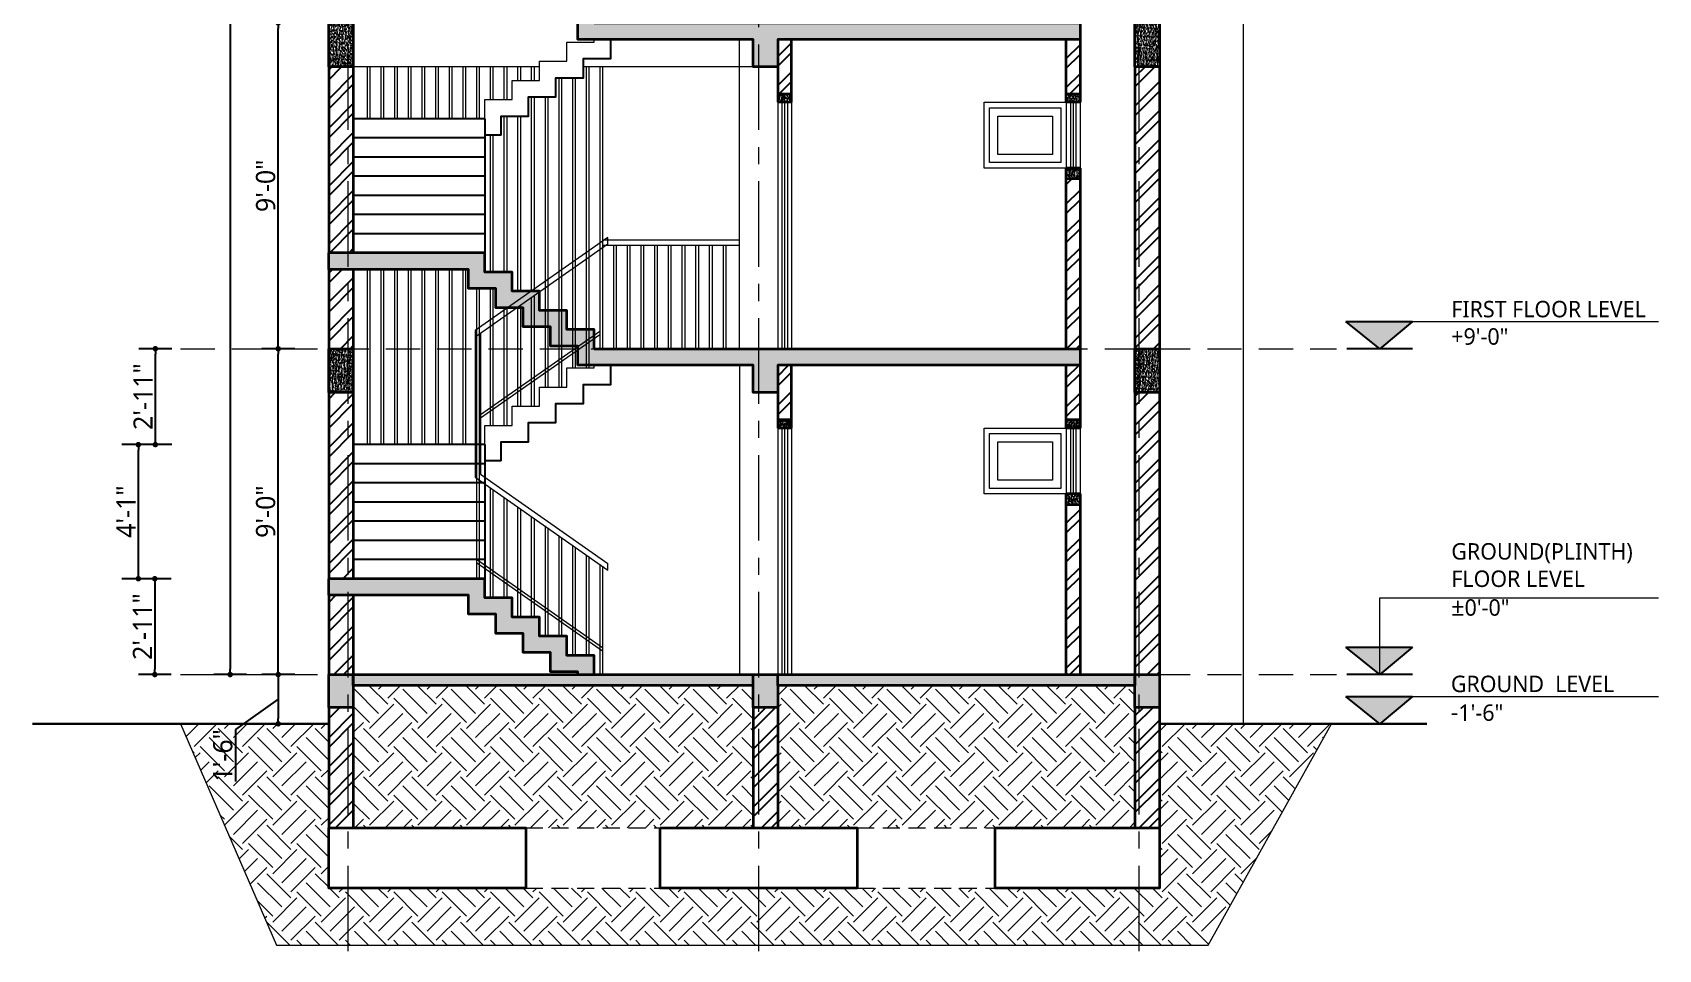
# Model space of a CAD drawing. Header units: inches. Extents: x 17146 to 31738, y -8920 to -2452.
# Drawn here: x 22858 to 23451, y -6975 to -6640 of the extents above; entities that cross this region are included whole.
import ezdxf

# ---------------------------------------------------------------- set-up
doc = ezdxf.new("R2010")
doc.units = ezdxf.units.IN
doc.header["$LTSCALE"] = 25
doc.header["$MEASUREMENT"] = 0
doc.header["$PDMODE"] = 3
for name, pattern in [('CENTER', [2, 1.25, -0.25, 0.25, -0.25]), ('DASHED', [0.75, 0.5, -0.25]), ('DASHED2', [0.375, 0.25, -0.125])]:
    doc.linetypes.add(name, pattern=pattern)
doc.layers.get('Defpoints').update_dxf_attribs({"color": 251})
doc.layers.add('A-HATCH', color=7, linetype='Continuous')
doc.layers.add('Text-external', color=7, linetype='Continuous')
for name, color, linetype, lineweight in [('Center line', 252, 'CENTER', 20), ('Column', 130, 'Continuous', 35), ('Dim-external', 151, 'Continuous', 9), ('Door-window', 40, 'Continuous', 15), ('Elevation1', 31, 'Continuous', 30), ('Elevation2', 212, 'Continuous', 20), ('Elevation3', 74, 'Continuous', 13), ('Hatch', 253, 'Continuous', 13), ('Railing', 153, 'Continuous', 18), ('Stairs', 134, 'Continuous', 25), ('Wall-Section', 6, 'Continuous', 35)]:
    doc.layers.add(name, color=color, linetype=linetype, lineweight=lineweight)
doc.styles.add('caption 1in-8ft', font='trebuc.ttf', dxfattribs={"height": 12})
doc.styles.add('int text 1in-8ft', font='trebuc.ttf', dxfattribs={"height": 7})
doc.dimstyles.new('dim 1in-8ft', dxfattribs={"dimtxt": 7, "dimasz": 2, "dimexe": 6, "dimexo": 6, "dimgap": 1, "dimtad": 1, "dimdec": 0, "dimzin": 0, "dimdsep": 46, "dimlunit": 4, "dimtxsty": 'int text 1in-8ft', "dimblk": 'DOT', "dimcen": 4, "dimdle": 6, "dimclrt": 7, "dimadec": 0, "dimazin": 0, "dimtfac": 1, "dimtdec": 0, "dimtofl": 0, "dimtmove": 0, "dimatfit": 3, "dimfxl": 6, "dimfxlon": 1, "dimtolj": 1, "dimtzin": 0, "dimarcsym": 0})
pattern_1 = [(50, (21802.997, -5239.5953), (1.43452037, -0.1255043), [0.15, -1.65]), (355, (21802.997, -5239.5953), (-0.2775027, 1.5043843), [0.12, -1.32]), (100.451444, (21803.1166, -5239.6057), (1.1570177, 1.37888), [0.1274804, -1.4022842]), (46.1842, (21802.997, -5239.1953), (2.1344827, -0.3310386), [0.225, -2.475]), (96.63564, (21803.1749, -5239.2229), (1.8693239, 1.9482372), [0.1912207, -2.1034275]), (351.18416, (21802.997, -5239.1953), (1.869324, 1.9482372), [0.18, -1.98]), (21, (21803.197, -5239.2953), (1.1938141, -0.8052378), [0.15, -1.65]), (326, (21803.197, -5239.2953), (0.4866307, 1.4503001), [0.12, -1.32]), (71.451445, (21803.2965, -5239.3624), (1.68044475, 0.6450623), [0.1274804, -1.4022842]), (37.5, (21802.997, -5239.5953), (0.02431971, 0.66578771), [0, -1.304, 0, -1.34, 0, -1.325]), (7.5, (21802.997, -5239.5953), (0.52613907, 0.78882342), [0, -0.764, 0, -1.274, 0, -0.505]), (327.5, (21802.551, -5239.5953), (1.06764487, -0.04510974), [0, -0.5, 0, -1.56, 0, -2.07]), (317.5, (21802.351, -5239.5953), (1.16637234, 0.20020996), [0, -0.65, 0, -1.036, 0, -1.47])]
pattern_2 = [(45, (21802.997, -5239.595), (-5.3033, 5.3033), []), (45, (21806.5325, -5239.595), (-5.3033, 5.3033), [])]

# ---------------------------------------------------------------- blocks, each defined once
blk = doc.blocks.new('VEN')
blk.add_lwpolyline([(30, 24), (30, 0), (0, 0), (0, 24), (30, 24)])
for points in [[(28, 22), (28, 2), (2, 2), (2, 22)], [(25, 19), (25, 5), (5, 5), (5, 19)]]:
    blk.add_lwpolyline(points, close=True)
blk = doc.blocks.new('STC')
at = {"layer": 'Elevation2'}
for p, q in [((2, 159.6), (-46.5, 125.65)), ((2, 157.16), (-46.5, 123.21)), ((2, 157.16), (2, 159.6)), ((-46.5, 125.65), (-46.5, 72.11)), ((-44.5, 124.61), (-44.5, 73.15)), ((-46.5, 72.11), (2, 38.16)), ((-44.5, 73.15), (2, 40.6)), ((2, 38.16), (2, 40.6))]:
    blk.add_line(p, q, dxfattribs=at)
at = {"layer": 'Railing'}
for p, q in [((-1, 155.06), (-1, 119)), ((0, 155.76), (0, 119)), ((-10, 148.76), (-10, 112)), ((-6, 151.56), (-6, 112)), ((-5, 152.26), (-5, 112)), ((-16, 144.56), (-16, 105)), ((-15, 145.26), (-15, 105)), ((-11, 148.06), (-11, 112)), ((-26, 137.56), (-26, 98)), ((-25, 138.26), (-25, 98)), ((-21, 141.06), (-21, 105)), ((-20, 141.76), (-20, 105)), ((-35, 131.26), (-35, 91)), ((-31, 134.06), (-31, 98)), ((-30, 134.76), (-30, 98)), ((-1, 125.28), (-44.5, 94.83)), ((-41, 127.06), (-41, 91)), ((-40, 127.76), (-40, 91)), ((-36, 130.56), (-36, 91)), ((-46, 123.56), (-46, 84)), ((-45, 124.26), (-45, 84)), ((-1, 124.06), (-44.5, 93.61)), ((-46, 84), (-46, 35)), ((-45, 84), (-45, 35)), ((-41, 68.26), (-41, 28)), ((-40, 67.56), (-40, 28)), ((-36, 64.76), (-36, 28)), ((-35, 64.06), (-35, 28)), ((-31, 61.26), (-31, 21)), ((-30, 60.56), (-30, 21)), ((-26, 57.76), (-26, 21)), ((-25, 57.06), (-25, 21)), ((-21, 54.26), (-21, 14)), ((-20, 53.56), (-20, 14)), ((-16, 50.76), (-16, 14)), ((-15, 50.06), (-15, 14)), ((0, 9.78), (-46, 41.98)), ((-11, 47.26), (-11, 7)), ((-10, 46.56), (-10, 7)), ((-6, 43.76), (-6, 7)), ((-5, 43.06), (-5, 7)), ((0, 8.56), (-46, 40.76)), ((-1, 40.26), (-1, 0)), ((0, 39.56), (0, 0))]:
    blk.add_line(p, q, dxfattribs=at)
blk = doc.blocks.new('_Dot')
at = {"color": 0, "linetype": 'ByBlock', "lineweight": -2}
blk.add_line((-0.5, 0), (-1, 0), dxfattribs=at)
at = {"color": 0, "linetype": 'ByBlock', "const_width": 0.5}
blk.add_lwpolyline([(-0.25, 0, 1), (0.25, 0, 1)], format="xyb", close=True, dxfattribs=at)
blk = doc.blocks.new('*D489')
at = {"layer": 'Defpoints', "color": 0, "transparency": 16777216}
for p in [(22947.43, -6755.95), (22965.85, -6755.95), (22965.85, -6874.95)]:
    blk.add_point(p, dxfattribs=at)
at = {"layer": 'Dim-external', "color": 0, "lineweight": -2, "transparency": 16777216}
for p, q in [((22953.43, -6755.95), (22941.43, -6755.95)), ((22947.43, -6872.95), (22947.43, -6757.95)), ((22953.43, -6874.95), (22941.43, -6874.95))]:
    blk.add_line(p, q, dxfattribs=at)
at = {"layer": 'Dim-external', "color": 0, "lineweight": -2, "transparency": 16777216, "xscale": 2, "yscale": 2, "zscale": 2}
for p, rotation in [((22947.43, -6755.95), 90), ((22947.43, -6874.95), 270)]:
    blk.add_blockref('_Dot', p, dxfattribs=dict(at, rotation=rotation))
at = {"layer": 'Dim-external', "color": 7, "transparency": 16777216, "insert": (22942.85, -6815.45), "char_height": 7, "attachment_point": 5, "rotation": 90, "style": 'int text 1in-8ft'}
blk.add_mtext('\\A1;9\'-0"', dxfattribs=at)
blk = doc.blocks.new('*D490')
at = {"layer": 'Defpoints', "color": 0, "transparency": 16777216}
for p in [(22947.43, -6636.95), (22965.85, -6636.95), (22965.85, -6755.95)]:
    blk.add_point(p, dxfattribs=at)
at = {"layer": 'Dim-external', "color": 0, "lineweight": -2, "transparency": 16777216}
for p, q in [((22953.43, -6636.95), (22941.43, -6636.95)), ((22947.43, -6753.95), (22947.43, -6638.95)), ((22953.43, -6755.95), (22941.43, -6755.95))]:
    blk.add_line(p, q, dxfattribs=at)
at = {"layer": 'Dim-external', "color": 0, "lineweight": -2, "transparency": 16777216, "xscale": 2, "yscale": 2, "zscale": 2}
for p, rotation in [((22947.43, -6636.95), 90), ((22947.43, -6755.95), 270)]:
    blk.add_blockref('_Dot', p, dxfattribs=dict(at, rotation=rotation))
at = {"layer": 'Dim-external', "color": 7, "transparency": 16777216, "insert": (22942.85, -6696.45), "char_height": 7, "attachment_point": 5, "rotation": 90, "style": 'int text 1in-8ft'}
blk.add_mtext('\\A1;9\'-0"', dxfattribs=at)
blk = doc.blocks.new('*D494')
at = {"layer": 'Defpoints', "color": 0, "transparency": 16777216}
for p in [(22965.85, -6279.95), (22929.87, -6874.95), (22965.85, -6874.95)]:
    blk.add_point(p, dxfattribs=at)
at = {"layer": 'Dim-external', "color": 0, "lineweight": -2, "transparency": 16777216}
for p, q in [((22935.87, -6279.95), (22923.87, -6279.95)), ((22929.87, -6281.95), (22929.87, -6872.95)), ((22935.87, -6874.95), (22923.87, -6874.95))]:
    blk.add_line(p, q, dxfattribs=at)
at = {"layer": 'Dim-external', "color": 0, "lineweight": -2, "transparency": 16777216, "xscale": 2, "yscale": 2, "zscale": 2}
for p, rotation in [((22929.87, -6279.95), 90), ((22929.87, -6874.95), 270)]:
    blk.add_blockref('_Dot', p, dxfattribs=dict(at, rotation=rotation))
at = {"layer": 'Dim-external', "color": 7, "transparency": 16777216, "insert": (22925.31, -6577.45), "char_height": 7, "attachment_point": 5, "rotation": 90, "style": 'int text 1in-8ft'}
blk.add_mtext('\\A1;45\'-0"', dxfattribs=at)
blk = doc.blocks.new('*D495')
at = {"layer": 'Defpoints', "color": 0, "transparency": 16777216}
for p in [(22965.85, -6874.95), (22947.43, -6892.95), (22965.85, -6892.95)]:
    blk.add_point(p, dxfattribs=at)
at = {"layer": 'Dim-external', "color": 0, "lineweight": -2, "transparency": 16777216}
for p, q in [((22953.43, -6874.95), (22941.43, -6874.95)), ((22947.43, -6876.95), (22947.43, -6890.95)), ((22947.43, -6883.95), (22931.78, -6894.97)), ((22953.43, -6892.95), (22941.43, -6892.95)), ((22931.78, -6894.97), (22931.78, -6914))]:
    blk.add_line(p, q, dxfattribs=at)
at = {"layer": 'Dim-external', "color": 0, "lineweight": -2, "transparency": 16777216, "xscale": 2, "yscale": 2, "zscale": 2}
for p, rotation in [((22947.43, -6874.95), 90), ((22947.43, -6892.95), 270)]:
    blk.add_blockref('_Dot', p, dxfattribs=dict(at, rotation=rotation))
at = {"layer": 'Dim-external', "color": 7, "transparency": 16777216, "insert": (22927.21, -6904.48), "char_height": 7, "attachment_point": 5, "rotation": 90, "style": 'int text 1in-8ft'}
blk.add_mtext('\\A1;1\'-6"', dxfattribs=at)
blk = doc.blocks.new('*D527')
at = {"layer": 'Defpoints', "color": 0, "transparency": 16777216}
for p in [(22974.85, -6839.95), (22902.35, -6874.95), (22974.85, -6874.95)]:
    blk.add_point(p, dxfattribs=at)
at = {"layer": 'Wall-Section', "color": 0, "lineweight": -2, "transparency": 16777216}
for p, q in [((22908.35, -6839.95), (22896.35, -6839.95)), ((22902.35, -6841.95), (22902.35, -6872.95)), ((22908.35, -6874.95), (22896.35, -6874.95))]:
    blk.add_line(p, q, dxfattribs=at)
at = {"layer": 'Wall-Section', "color": 0, "lineweight": -2, "transparency": 16777216, "xscale": 2, "yscale": 2, "zscale": 2}
for p, rotation in [((22902.35, -6839.95), 90), ((22902.35, -6874.95), 270)]:
    blk.add_blockref('_Dot', p, dxfattribs=dict(at, rotation=rotation))
at = {"layer": 'Wall-Section', "color": 7, "transparency": 16777216, "insert": (22897.83, -6857.45), "char_height": 7, "attachment_point": 5, "rotation": 90, "style": 'int text 1in-8ft'}
blk.add_mtext('\\A1;2\'-11"', dxfattribs=at)
blk = doc.blocks.new('*D528')
at = {"layer": 'Defpoints', "color": 0, "transparency": 16777216}
for p in [(22896.34, -6790.95), (22974.85, -6790.95), (22974.85, -6839.95)]:
    blk.add_point(p, dxfattribs=at)
at = {"layer": 'Wall-Section', "color": 0, "lineweight": -2, "transparency": 16777216}
for p, q in [((22902.34, -6790.95), (22890.34, -6790.95)), ((22896.34, -6837.95), (22896.34, -6792.95)), ((22902.34, -6839.95), (22890.34, -6839.95))]:
    blk.add_line(p, q, dxfattribs=at)
at = {"layer": 'Wall-Section', "color": 0, "lineweight": -2, "transparency": 16777216, "xscale": 2, "yscale": 2, "zscale": 2}
for p, rotation in [((22896.34, -6790.95), 90), ((22896.34, -6839.95), 270)]:
    blk.add_blockref('_Dot', p, dxfattribs=dict(at, rotation=rotation))
at = {"layer": 'Wall-Section', "color": 7, "transparency": 16777216, "insert": (22891.84, -6815.45), "char_height": 7, "attachment_point": 5, "rotation": 90, "style": 'int text 1in-8ft'}
blk.add_mtext('\\A1;4\'-1"', dxfattribs=at)
blk = doc.blocks.new('*D529')
at = {"layer": 'Defpoints', "color": 0, "transparency": 16777216}
for p in [(22902.56, -6755.95), (22974.85, -6755.95), (22974.85, -6790.95)]:
    blk.add_point(p, dxfattribs=at)
at = {"layer": 'Wall-Section', "color": 0, "lineweight": -2, "transparency": 16777216}
for p, q in [((22908.56, -6755.95), (22896.56, -6755.95)), ((22902.56, -6788.95), (22902.56, -6757.95)), ((22908.56, -6790.95), (22896.56, -6790.95))]:
    blk.add_line(p, q, dxfattribs=at)
at = {"layer": 'Wall-Section', "color": 0, "lineweight": -2, "transparency": 16777216, "xscale": 2, "yscale": 2, "zscale": 2}
for p, rotation in [((22902.56, -6755.95), 90), ((22902.56, -6790.95), 270)]:
    blk.add_blockref('_Dot', p, dxfattribs=dict(at, rotation=rotation))
at = {"layer": 'Wall-Section', "color": 7, "transparency": 16777216, "insert": (22898.05, -6773.45), "char_height": 7, "attachment_point": 5, "rotation": 90, "style": 'int text 1in-8ft'}
blk.add_mtext('\\A1;2\'-11"', dxfattribs=at)

msp = doc.modelspace()

# ---------------------------------------------------------------- hatches: boundary and pattern name
at = {"layer": 'A-HATCH'}
h = msp.add_hatch(dxfattribs=at)
h.set_pattern_fill('ANSI32', color=256, scale=20)
h.set_pattern_definition(pattern_2)
h.paths.add_polyline_path([(22974.85, -6241.95), (22965.85, -6241.95), (22965.85, -6279.95), (22974.85, -6279.95)])
h.paths.add_polyline_path([(22974.85, -6295.95), (22965.85, -6295.95), (22965.85, -6398.95), (22974.85, -6398.95)])
h.paths.add_polyline_path([(22974.85, -6414.95), (22965.85, -6414.95), (22965.85, -6482.95), (22974.85, -6482.95)])
h.paths.add_polyline_path([(22974.85, -6488.95), (22965.85, -6488.95), (22965.85, -6517.95), (22974.85, -6517.95)])
h.paths.add_polyline_path([(22974.85, -6533.95), (22965.85, -6533.95), (22965.85, -6601.95), (22974.85, -6601.95)])
h.paths.add_polyline_path([(22974.85, -6607.95), (22965.85, -6607.95), (22965.85, -6636.95), (22974.85, -6636.95)])
h.paths.add_polyline_path([(22974.85, -6652.95), (22965.85, -6652.95), (22965.85, -6720.95), (22974.85, -6720.95)])
h.paths.add_polyline_path([(22974.85, -6726.95), (22965.85, -6726.95), (22965.85, -6755.95), (22974.85, -6755.95)])
h.paths.add_polyline_path([(22974.85, -6771.95), (22965.85, -6771.95), (22965.85, -6839.95), (22974.85, -6839.95)])
h.paths.add_polyline_path([(22974.85, -6845.95), (22965.85, -6845.95), (22965.85, -6874.95), (22974.85, -6874.95)])
h.paths.add_polyline_path([(22974.85, -6886.95), (22965.85, -6886.95), (22965.85, -6930.95), (22974.85, -6930.95)])
h = msp.add_hatch(dxfattribs=at)
h.set_pattern_fill('ANSI32', color=256, scale=20)
h.set_pattern_definition(pattern_2)
h.paths.add_polyline_path([(23052.85, -6259.95), (23047.85, -6259.95), (23047.85, -6279.95), (23052.85, -6279.95)])
h.paths.add_polyline_path([(23164.85, -6241.95), (23159.85, -6241.95), (23159.85, -6279.95), (23164.85, -6279.95)])
h.paths.add_polyline_path([(23134.85, -6285.95), (23129.85, -6285.95), (23129.85, -6295.95), (23129.85, -6305.95), (23134.85, -6305.95)])
h.paths.add_polyline_path([(23134.85, -6404.95), (23129.85, -6404.95), (23129.85, -6414.95), (23129.85, -6424.95), (23134.85, -6424.95)])
h.paths.add_polyline_path([(23134.85, -6523.95), (23129.85, -6523.95), (23129.85, -6533.95), (23129.85, -6543.95), (23134.85, -6543.95)])
h.paths.add_polyline_path([(23134.85, -6642.95), (23129.85, -6642.95), (23129.85, -6652.95), (23129.85, -6662.95), (23134.85, -6662.95)])
h.paths.add_polyline_path([(23134.85, -6761.95), (23129.85, -6761.95), (23129.85, -6771.95), (23129.85, -6781.95), (23134.85, -6781.95)])
h.paths.add_polyline_path([(23129.85, -6886.95), (23120.85, -6886.95), (23120.85, -6930.95), (23129.85, -6930.95)])
h.paths.add_polyline_path([(23269.29, -6886.95), (23260.29, -6886.95), (23260.29, -6930.95), (23269.29, -6930.95)])
h.paths.add_polyline_path([(23269.29, -6771.95), (23260.29, -6771.95), (23260.26, -6874.95), (23269.29, -6874.95)])
h.paths.add_polyline_path([(23240.22, -6812.95), (23235.22, -6812.95), (23235.22, -6874.95), (23240.22, -6874.95)])
h.paths.add_polyline_path([(23240.22, -6761.95), (23235.22, -6761.95), (23235.22, -6781.95), (23240.22, -6781.95)])
h.paths.add_polyline_path([(23269.29, -6652.95), (23260.29, -6652.95), (23260.26, -6755.95), (23269.29, -6755.95)])
h.paths.add_polyline_path([(23240.22, -6693.95), (23235.22, -6693.95), (23235.22, -6755.95), (23240.22, -6755.95)])
h.paths.add_polyline_path([(23240.22, -6642.95), (23235.22, -6642.95), (23235.22, -6662.95), (23240.22, -6662.95)])
h.paths.add_polyline_path([(23269.29, -6533.95), (23260.29, -6533.95), (23260.26, -6636.95), (23269.29, -6636.95)])
h.paths.add_polyline_path([(23240.22, -6574.95), (23235.22, -6574.95), (23235.22, -6636.95), (23240.22, -6636.95)])
h.paths.add_polyline_path([(23240.22, -6523.95), (23235.22, -6523.95), (23235.22, -6543.95), (23240.22, -6543.95)])
h.paths.add_polyline_path([(23269.29, -6414.95), (23260.29, -6414.95), (23260.26, -6517.95), (23269.29, -6517.95)])
h.paths.add_polyline_path([(23240.22, -6455.95), (23235.22, -6455.95), (23235.22, -6517.95), (23240.22, -6517.95)])
h.paths.add_polyline_path([(23240.22, -6356.95), (23235.22, -6356.95), (23235.22, -6398.95), (23240.22, -6398.95)])
h.paths.add_polyline_path([(23240.22, -6404.95), (23235.22, -6404.95), (23235.22, -6424.95), (23240.22, -6424.95)])
h.paths.add_polyline_path([(23269.29, -6356.95), (23260.27, -6356.95), (23260.26, -6398.95), (23269.29, -6398.95)])
h = msp.add_hatch(dxfattribs=at)
h.set_pattern_fill('AR-CONC', color=256, scale=0.2, style=0)
h.set_pattern_definition(pattern_1)
h.paths.add_polyline_path([(23129.85, -6642.95), (23240.22, -6642.95), (23240.22, -6636.95), (23062.85, -6636.95), (23062.85, -6629.95), (23052.85, -6629.95), (23052.85, -6622.95), (23042.85, -6622.95), (23042.85, -6615.95), (23032.85, -6615.95), (23032.85, -6608.95), (23022.85, -6608.95), (23022.85, -6601.95), (22965.85, -6601.95), (22965.85, -6607.95), (23016.85, -6607.95), (23016.85, -6614.95), (23026.85, -6614.95), (23026.85, -6621.95), (23036.85, -6621.95), (23036.85, -6628.95), (23046.85, -6628.95), (23046.85, -6635.95), (23056.85, -6635.95), (23056.85, -6642.95), (23120.85, -6642.95), (23120.85, -6652.95), (23129.85, -6652.95)])
h = msp.add_hatch(dxfattribs=at)
h.set_pattern_fill('AR-CONC', color=256, scale=0.2, style=0)
h.set_pattern_definition(pattern_1)
h.paths.add_polyline_path([(22974.85, -6636.95), (22965.85, -6636.95), (22965.85, -6652.95), (22974.85, -6652.95)])
h = msp.add_hatch(dxfattribs=at)
h.set_pattern_fill('AR-CONC', color=256, scale=0.2, style=0)
h.set_pattern_definition(pattern_1)
h.paths.add_polyline_path([(23269.29, -6636.95), (23260.29, -6636.95), (23260.29, -6652.95), (23269.29, -6652.95)])
h = msp.add_hatch(dxfattribs=at)
h.set_pattern_fill('AR-CONC', color=256, scale=0.2, style=0)
h.set_pattern_definition(pattern_1)
h.paths.add_polyline_path([(23134.85, -6662.95), (23129.85, -6662.95), (23129.85, -6665.95), (23134.85, -6665.95)])
h = msp.add_hatch(dxfattribs=at)
h.set_pattern_fill('AR-CONC', color=256, scale=0.2, style=0)
h.set_pattern_definition(pattern_1)
h.paths.add_polyline_path([(23240.22, -6662.95), (23235.22, -6662.95), (23235.22, -6665.95), (23240.22, -6665.95)])
h.paths.add_polyline_path([(23240.22, -6689.95), (23235.22, -6689.95), (23235.22, -6693.95), (23240.22, -6693.95)])
h = msp.add_hatch(dxfattribs=at)
h.set_pattern_fill('AR-CONC', color=256, scale=0.2, style=0)
h.set_pattern_definition(pattern_1)
h.paths.add_polyline_path([(23240.22, -6755.95), (23062.85, -6755.95), (23062.85, -6748.95), (23052.85, -6748.95), (23052.85, -6741.95), (23042.85, -6741.95), (23042.85, -6734.95), (23032.85, -6734.95), (23032.85, -6727.95), (23022.85, -6727.95), (23022.85, -6720.95), (22965.85, -6720.95), (22965.85, -6726.95), (23016.85, -6726.95), (23016.85, -6733.95), (23026.85, -6733.95), (23026.85, -6740.95), (23036.85, -6740.95), (23036.85, -6747.95), (23046.85, -6747.95), (23046.85, -6754.95), (23056.85, -6754.95), (23056.85, -6761.95), (23120.85, -6761.95), (23120.85, -6771.95), (23129.85, -6771.95), (23129.85, -6761.95), (23240.22, -6761.95)])
h = msp.add_hatch(dxfattribs=at)
h.set_pattern_fill('AR-CONC', color=256, scale=0.2, style=0)
h.set_pattern_definition(pattern_1)
h.paths.add_polyline_path([(22974.85, -6755.95), (22965.85, -6755.95), (22965.85, -6771.95), (22974.85, -6771.95)])
h = msp.add_hatch(dxfattribs=at)
h.set_pattern_fill('AR-CONC', color=256, scale=0.2, style=0)
h.set_pattern_definition(pattern_1)
h.paths.add_polyline_path([(23269.29, -6755.95), (23260.29, -6755.95), (23260.29, -6771.95), (23269.29, -6771.95)])
h = msp.add_hatch(dxfattribs=at)
h.set_pattern_fill('AR-CONC', color=256, scale=0.2, style=0)
h.set_pattern_definition(pattern_1)
h.paths.add_polyline_path([(23134.85, -6781.95), (23129.85, -6781.95), (23129.85, -6784.95), (23134.85, -6784.95)])
h = msp.add_hatch(dxfattribs=at)
h.set_pattern_fill('AR-CONC', color=256, scale=0.2, style=0)
h.set_pattern_definition(pattern_1)
h.paths.add_polyline_path([(23240.22, -6808.95), (23235.22, -6808.95), (23235.22, -6812.95), (23240.22, -6812.95)])
h.paths.add_polyline_path([(23240.22, -6781.95), (23235.22, -6781.95), (23235.22, -6784.95), (23240.22, -6784.95)])
h = msp.add_hatch(dxfattribs=at)
h.set_pattern_fill('AR-CONC', color=256, scale=0.2, style=0)
h.set_pattern_definition(pattern_1)
h.paths.add_polyline_path([(23022.85, -6839.95), (22965.85, -6839.95), (22965.85, -6845.95), (23016.85, -6845.95), (23016.85, -6852.95), (23026.85, -6852.95), (23026.85, -6859.95), (23036.85, -6859.95), (23036.85, -6866.95), (23046.85, -6866.95), (23046.85, -6873.95), (23056.85, -6873.95), (23056.85, -6874.95), (23062.85, -6874.95), (23062.85, -6867.95), (23052.85, -6867.95), (23052.85, -6860.95), (23042.85, -6860.95), (23042.85, -6853.95), (23032.85, -6853.95), (23032.85, -6846.95), (23022.85, -6846.95)])
h = msp.add_hatch(dxfattribs=at)
h.set_pattern_fill('AR-CONC', color=256, scale=0.2, style=0)
h.set_pattern_definition(pattern_1)
h.paths.add_polyline_path([(23120.85, -6874.95), (22974.85, -6874.95), (22974.85, -6878.95), (23120.85, -6878.95)])
h.paths.add_polyline_path([(22974.85, -6874.95), (22965.85, -6874.95), (22965.85, -6886.95), (22974.85, -6886.95)])
h.paths.add_polyline_path([(23129.85, -6874.95), (23120.85, -6874.95), (23120.85, -6878.95), (23120.85, -6886.95), (23129.85, -6886.95), (23129.85, -6878.95)])
h.paths.add_polyline_path([(23260.26, -6874.95), (23129.85, -6874.95), (23129.85, -6878.95), (23260.26, -6878.95)])
h.paths.add_polyline_path([(23269.29, -6874.95), (23260.29, -6874.95), (23260.29, -6886.95), (23269.29, -6886.95)])
at = {"layer": 'Hatch', "linetype": 'Continuous', "ltscale": 10}
h = msp.add_hatch(color=256, dxfattribs=at)
h.dxf.hatch_style = 1
h.paths.add_polyline_path([(23337.3, -6745.95), (23349.66, -6755.95), (23361.64, -6745.95)])
h = msp.add_hatch(color=256, dxfattribs=at)
h.dxf.hatch_style = 1
h.paths.add_polyline_path([(23337.3, -6864.95), (23349.66, -6874.95), (23361.64, -6864.95)])
at = {"layer": 'Hatch'}
h = msp.add_hatch(dxfattribs=at)
h.set_pattern_fill('EARTH', color=256, scale=50, angle=45)
h.set_pattern_definition([(45, (21802.997, -5239.595), (0, 17.67767), [12.5, -12.5]), (45, (21799.682, -5236.281), (0, 17.67767), [12.5, -12.5]), (45, (21796.368, -5232.966), (0, 17.67767), [12.5, -12.5]), (135, (21796.368, -5230.756), (-17.67767, 2e-15), [12.5, -12.5]), (135, (21799.682, -5227.442), (-17.67767, 2e-15), [12.5, -12.5]), (135, (21802.997, -5224.127), (-17.67767, 2e-15), [12.5, -12.5])])
h.paths.add_polyline_path([(23120.85, -6886.95), (23120.85, -6878.95), (22974.85, -6878.95), (22974.85, -6886.95), (22974.85, -6930.95), (23037.85, -6930.95), (23086.85, -6930.95), (23120.85, -6930.95)])
h.paths.add_polyline_path([(23260.29, -6886.95), (23260.29, -6878.95), (23129.85, -6878.95), (23129.85, -6886.95), (23129.85, -6930.95), (23158.85, -6930.95), (23209.29, -6930.95), (23260.29, -6930.95)])
h.paths.add_polyline_path([(23261.72, -6952.95), (23209.29, -6952.95), (23158.85, -6952.95), (23122.85, -6952.95), (23122.85, -6973.76), (23261.72, -6973.76)])
h.paths.add_polyline_path([(23122.85, -6952.95), (23086.85, -6952.95), (23037.85, -6952.95), (22972.85, -6952.95), (22972.85, -6973.76), (23122.85, -6973.76)])
h.paths.add_polyline_path([(22965.85, -6930.95), (22965.85, -6892.95), (22911.78, -6892.95), (22946.81, -6973.76), (22972.85, -6973.76), (22972.85, -6952.95), (22965.85, -6952.95)])
h.paths.add_polyline_path([(23332.03, -6892.95), (23269.29, -6892.95), (23269.29, -6952.95), (23261.72, -6952.95), (23261.72, -6973.76), (23287.07, -6973.76)])
at = {"layer": 'Hatch', "linetype": 'Continuous', "ltscale": 10}
h = msp.add_hatch(color=256, dxfattribs=at)
h.dxf.hatch_style = 1
h.paths.add_polyline_path([(23361.64, -6882.95), (23349.66, -6892.95), (23337.3, -6882.95)])

# ---------------------------------------------------------------- linework, layer by layer
at = {"ltscale": 15}
for p, q in [((23337.3, -6745.95), (23361.64, -6745.95)), ((23361.64, -6755.95), (23337.67, -6755.95)), ((23337.3, -6864.95), (23361.64, -6864.95)), ((23361.64, -6874.95), (23337.67, -6874.95)), ((23337.3, -6882.95), (23361.64, -6882.95))]:
    msp.add_line(p, q, dxfattribs=at)
for points in [[(23361.64, -6745.95), (23349.66, -6755.95), (23337.3, -6745.95)], [(23361.64, -6864.95), (23349.66, -6874.95), (23337.3, -6864.95)], [(23361.64, -6882.95), (23349.66, -6892.95), (23337.3, -6882.95)]]:
    msp.add_lwpolyline(points, dxfattribs=at)
at = {"layer": 'Center line'}
for p, q in [((22972.85, -6194.78), (22972.85, -6990.7)), ((23122.85, -6194.78), (23122.85, -6990.7)), ((23261.72, -6194.78), (23261.72, -6990.7))]:
    msp.add_line(p, q, dxfattribs=at)
at = {"layer": 'Column'}
for p, q in [((22965.85, -6726.95), (22965.85, -6720.95)), ((22965.85, -6845.95), (22965.85, -6839.95)), ((23056.85, -6874.95), (23062.85, -6874.95)), ((23120.85, -6878.95), (23120.85, -6874.95)), ((23129.85, -6878.95), (23129.85, -6874.95))]:
    msp.add_line(p, q, dxfattribs=at)
for points in [[(23056.85, -6642.95), (23056.85, -6635.95), (23046.85, -6635.95), (23046.85, -6628.95), (23036.85, -6628.95), (23036.85, -6621.95), (23026.85, -6621.95), (23026.85, -6614.95), (23016.85, -6614.95), (23016.85, -6607.95), (22965.85, -6607.95)], [(22974.85, -6636.95), (22974.85, -6652.95), (22965.85, -6652.95), (22965.85, -6636.95), (22974.85, -6636.95)], [(23062.85, -6636.95), (23240.22, -6636.95), (23240.22, -6642.95), (23129.85, -6642.95), (23129.85, -6652.95), (23120.85, -6652.95), (23120.85, -6642.95), (23056.85, -6642.95), (23056.85, -6642.95)], [(23269.29, -6636.95), (23269.29, -6652.95), (23260.29, -6652.95), (23260.29, -6636.95), (23269.29, -6636.95)], [(23062.85, -6755.95), (23062.85, -6748.95), (23052.85, -6748.95), (23052.85, -6741.95), (23042.85, -6741.95), (23042.85, -6734.95), (23032.85, -6734.95), (23032.85, -6727.95), (23022.85, -6727.95), (23022.85, -6720.95), (22965.85, -6720.95)], [(23056.85, -6754.95), (23056.85, -6754.95), (23046.85, -6754.95), (23046.85, -6747.95), (23036.85, -6747.95), (23036.85, -6740.95), (23026.85, -6740.95), (23026.85, -6733.95), (23016.85, -6733.95), (23016.85, -6726.95), (22965.85, -6726.95)], [(22974.85, -6755.95), (22974.85, -6771.95), (22965.85, -6771.95), (22965.85, -6755.95), (22974.85, -6755.95)], [(23062.85, -6755.95), (23240.22, -6755.95), (23240.22, -6761.95), (23129.85, -6761.95), (23129.85, -6771.95), (23120.85, -6771.95), (23120.85, -6761.95), (23056.85, -6761.95), (23056.85, -6754.95)], [(23269.29, -6755.95), (23269.29, -6771.95), (23260.29, -6771.95), (23260.29, -6755.95), (23269.29, -6755.95)], [(23062.85, -6874.95), (23062.85, -6867.95), (23052.85, -6867.95), (23052.85, -6860.95), (23042.85, -6860.95), (23042.85, -6853.95), (23032.85, -6853.95), (23032.85, -6846.95), (23022.85, -6846.95), (23022.85, -6839.95), (22965.85, -6839.95)], [(23056.85, -6874.95), (23056.85, -6873.95), (23046.85, -6873.95), (23046.85, -6866.95), (23036.85, -6866.95), (23036.85, -6859.95), (23026.85, -6859.95), (23026.85, -6852.95), (23016.85, -6852.95), (23016.85, -6845.95), (22965.85, -6845.95)], [(22974.85, -6874.95), (22974.85, -6886.95), (22965.85, -6886.95), (22965.85, -6874.95), (22974.85, -6874.95)], [(23269.29, -6874.95), (23269.29, -6886.95), (23260.29, -6886.95), (23260.29, -6874.95), (23269.29, -6874.95)]]:
    msp.add_lwpolyline(points, dxfattribs=at)
msp.add_lwpolyline([(22974.85, -6874.95), (23260.26, -6874.95), (23260.26, -6878.95), (23129.85, -6878.95), (23129.85, -6886.95), (23120.85, -6886.95), (23120.85, -6878.95), (22974.85, -6878.95)], close=True, dxfattribs=at)
at = {"layer": 'Door-window'}
for p, q in [((23129.85, -6665.95), (23129.85, -6755.95)), ((23131.35, -6665.95), (23131.35, -6755.95)), ((23132.35, -6665.95), (23132.35, -6755.95)), ((23133.35, -6665.95), (23133.35, -6755.95)), ((23134.85, -6665.95), (23134.85, -6755.95)), ((23235.22, -6665.95), (23235.22, -6689.95)), ((23236.72, -6665.95), (23236.72, -6689.95)), ((23237.72, -6665.95), (23237.72, -6689.95)), ((23238.72, -6665.95), (23238.72, -6689.95)), ((23240.22, -6665.95), (23240.22, -6689.95)), ((23129.85, -6784.95), (23129.85, -6874.95)), ((23131.35, -6784.95), (23131.35, -6874.95)), ((23132.35, -6784.95), (23132.35, -6874.95)), ((23133.35, -6784.95), (23133.35, -6874.95)), ((23134.85, -6784.95), (23134.85, -6874.95)), ((23235.22, -6784.95), (23235.22, -6808.95)), ((23236.72, -6784.95), (23236.72, -6808.95)), ((23237.72, -6784.95), (23237.72, -6808.95)), ((23238.72, -6784.95), (23238.72, -6808.95)), ((23240.22, -6784.95), (23240.22, -6808.95))]:
    msp.add_line(p, q, dxfattribs=at)
at = {"layer": 'Elevation1'}
for p, q in [((22857.7, -6892.95), (22965.85, -6892.95)), ((23269.29, -6892.95), (23366.84, -6892.95))]:
    msp.add_line(p, q, dxfattribs=at)
at = {"layer": 'Elevation2'}
for p, q in [((23115.85, -6755.95), (23115.85, -6642.95)), ((23042.85, -6652.95), (22974.85, -6652.95)), ((23129.85, -6652.95), (23058.85, -6652.95)), ((23065.85, -6716.15), (23115.85, -6716.15)), ((23065.85, -6718.15), (23115.85, -6718.15)), ((23115.85, -6761.95), (23115.85, -6874.95))]:
    msp.add_line(p, q, dxfattribs=at)
at = {"layer": 'Elevation3'}
msp.add_line((23299.78, -6356.95), (23299.78, -6892.95), dxfattribs=at)
at = {"layer": 'Hatch', "ltscale": 15}
for p, q in [((23361.64, -6745.95), (23451.46, -6745.95)), ((23349.66, -6846.95), (23451.46, -6846.95)), ((23361.64, -6882.95), (23451.46, -6882.95))]:
    msp.add_line(p, q, dxfattribs=at)
at = {"layer": 'Hatch', "linetype": 'DASHED'}
for p, q in [((22911.75, -6755.95), (23333.89, -6755.95)), ((22911.75, -6874.95), (23333.89, -6874.95))]:
    msp.add_line(p, q, dxfattribs=at)
at = {"layer": 'Hatch', "linetype": 'DASHED2'}
for p, q in [((23037.85, -6930.95), (23086.85, -6930.95)), ((23158.85, -6930.95), (23209.29, -6930.95)), ((23037.85, -6952.95), (23086.85, -6952.95)), ((23158.85, -6952.95), (23209.29, -6952.95))]:
    msp.add_line(p, q, dxfattribs=at)
at = {"layer": 'Hatch', "ltscale": 15}
msp.add_lwpolyline([(23349.66, -6874.95), (23349.66, -6846.95)], dxfattribs=at)
at = {"layer": 'Hatch'}
msp.add_lwpolyline([(22911.78, -6892.95), (22946.81, -6973.76), (23287.07, -6973.76), (23332.03, -6892.95)], dxfattribs=at)
at = {"layer": 'Railing'}
for p, q in [((22979.85, -6652.95), (22979.85, -6671.95)), ((22980.85, -6652.95), (22980.85, -6671.95)), ((22984.85, -6652.95), (22984.85, -6671.95)), ((22985.85, -6652.95), (22985.85, -6671.95)), ((22989.85, -6652.95), (22989.85, -6671.95)), ((22990.85, -6652.95), (22990.85, -6671.95)), ((22994.85, -6652.95), (22994.85, -6671.95)), ((22995.85, -6652.95), (22995.85, -6671.95)), ((22999.85, -6652.95), (22999.85, -6671.95)), ((23000.85, -6652.95), (23000.85, -6671.95)), ((23004.85, -6652.95), (23004.85, -6671.95)), ((23005.85, -6652.95), (23005.85, -6671.95)), ((23009.85, -6652.95), (23009.85, -6671.95)), ((23010.85, -6652.95), (23010.85, -6671.95)), ((23014.85, -6652.95), (23014.85, -6671.95)), ((23015.85, -6652.95), (23015.85, -6671.95)), ((23019.85, -6652.95), (23019.85, -6671.95)), ((23020.85, -6652.95), (23020.85, -6671.95)), ((23024.85, -6652.95), (23024.85, -6664.95)), ((23025.85, -6652.95), (23025.85, -6664.95)), ((23029.85, -6652.95), (23029.85, -6664.95)), ((23030.85, -6652.95), (23030.85, -6664.95)), ((23034.85, -6652.95), (23034.85, -6657.95)), ((23035.85, -6652.95), (23035.85, -6657.95)), ((23039.85, -6652.95), (23039.85, -6657.95)), ((23040.85, -6652.95), (23040.85, -6657.95)), ((23059.85, -6652.95), (23059.85, -6748.95)), ((23060.85, -6652.95), (23060.85, -6748.95)), ((23064.85, -6652.95), (23064.85, -6755.95)), ((23065.85, -6652.95), (23065.85, -6755.95)), ((23049.85, -6656.95), (23049.85, -6741.95)), ((23050.85, -6656.95), (23050.85, -6741.95)), ((23054.85, -6656.95), (23054.85, -6748.95)), ((23055.85, -6656.95), (23055.85, -6748.95)), ((23039.85, -6663.95), (23039.85, -6734.95)), ((23040.85, -6663.95), (23040.85, -6734.95)), ((23044.85, -6663.95), (23044.85, -6741.95)), ((23045.85, -6663.95), (23045.85, -6741.95)), ((23029.85, -6670.95), (23029.85, -6727.95)), ((23030.85, -6670.95), (23030.85, -6727.95)), ((23034.85, -6670.95), (23034.85, -6734.95)), ((23035.85, -6670.95), (23035.85, -6734.95)), ((23024.85, -6677.95), (23024.85, -6727.95)), ((23025.85, -6677.95), (23025.85, -6727.95)), ((23069.85, -6718.15), (23069.85, -6755.95)), ((23070.85, -6718.15), (23070.85, -6755.95)), ((23074.85, -6718.15), (23074.85, -6755.95)), ((23075.85, -6718.15), (23075.85, -6755.95)), ((23079.85, -6718.15), (23079.85, -6755.95)), ((23080.85, -6718.15), (23080.85, -6755.95)), ((23084.85, -6718.15), (23084.85, -6755.95)), ((23085.85, -6718.15), (23085.85, -6755.95)), ((23089.85, -6718.15), (23089.85, -6755.95)), ((23090.85, -6718.15), (23090.85, -6755.95)), ((23094.85, -6718.15), (23094.85, -6755.95)), ((23095.85, -6718.15), (23095.85, -6755.95)), ((23099.85, -6718.15), (23099.85, -6755.95)), ((23100.85, -6718.15), (23100.85, -6755.95)), ((23104.85, -6718.15), (23104.85, -6755.95)), ((23105.85, -6718.15), (23105.85, -6755.95)), ((23109.85, -6718.15), (23109.85, -6755.95)), ((23110.85, -6718.15), (23110.85, -6755.95)), ((22979.85, -6726.95), (22979.85, -6790.95)), ((22980.85, -6726.95), (22980.85, -6790.95)), ((22984.85, -6726.95), (22984.85, -6790.95)), ((22985.85, -6726.95), (22985.85, -6790.95)), ((22989.85, -6726.95), (22989.85, -6790.95)), ((22990.85, -6726.95), (22990.85, -6790.95)), ((22994.85, -6726.95), (22994.85, -6790.95)), ((22995.85, -6726.95), (22995.85, -6790.95)), ((22999.85, -6726.95), (22999.85, -6790.95)), ((23000.85, -6726.95), (23000.85, -6790.95)), ((23004.85, -6726.95), (23004.85, -6790.95)), ((23005.85, -6726.95), (23005.85, -6790.95)), ((23009.85, -6726.95), (23009.85, -6790.95)), ((23010.85, -6726.95), (23010.85, -6790.95)), ((23014.85, -6726.95), (23014.85, -6790.95)), ((23015.85, -6726.95), (23015.85, -6790.95)), ((23019.85, -6733.95), (23019.85, -6790.95)), ((23020.85, -6733.95), (23020.85, -6790.95)), ((23024.85, -6733.95), (23024.85, -6783.95)), ((23025.85, -6733.95), (23025.85, -6783.95)), ((23029.85, -6740.95), (23029.85, -6783.95)), ((23030.85, -6740.95), (23030.85, -6783.95)), ((23034.85, -6740.95), (23034.85, -6776.95)), ((23035.85, -6740.95), (23035.85, -6776.95)), ((23039.85, -6747.95), (23039.85, -6776.95)), ((23040.85, -6747.95), (23040.85, -6776.95)), ((23044.85, -6747.95), (23044.85, -6769.95)), ((23045.85, -6747.95), (23045.85, -6769.95)), ((23049.85, -6754.95), (23049.85, -6769.95)), ((23050.85, -6754.95), (23050.85, -6769.95)), ((23054.85, -6754.95), (23054.85, -6762.95)), ((23055.85, -6754.95), (23055.85, -6762.95))]:
    msp.add_line(p, q, dxfattribs=at)
for points in [[(23022.85, -6671.95), (23022.85, -6664.95), (23032.85, -6664.95), (23032.85, -6657.95), (23042.85, -6657.95), (23042.85, -6650.95), (23052.85, -6650.95), (23052.85, -6643.95), (23062.85, -6643.95), (23062.85, -6642.95), (23062.85, -6642.95)], [(23022.85, -6790.95), (23022.85, -6783.95), (23032.85, -6783.95), (23032.85, -6776.95), (23042.85, -6776.95), (23042.85, -6769.95), (23052.85, -6769.95), (23052.85, -6762.95), (23062.85, -6762.95), (23062.85, -6761.95), (23062.85, -6761.95)]]:
    msp.add_lwpolyline(points, dxfattribs=at)
at = {"layer": 'Stairs'}
for p, q in [((23022.85, -6671.95), (22974.85, -6671.95)), ((23022.85, -6671.95), (23022.85, -6720.95)), ((23022.85, -6678.95), (22974.85, -6678.95)), ((23028.85, -6677.95), (23022.85, -6677.95)), ((23022.85, -6685.95), (22974.85, -6685.95)), ((23022.85, -6692.95), (22974.85, -6692.95)), ((23022.85, -6699.95), (22974.85, -6699.95)), ((23022.85, -6706.95), (22974.85, -6706.95)), ((23022.85, -6713.95), (22974.85, -6713.95)), ((23022.85, -6790.95), (22974.85, -6790.95)), ((23022.85, -6790.95), (23022.85, -6839.95)), ((23022.85, -6797.95), (22974.85, -6797.95)), ((23028.85, -6796.95), (23022.85, -6796.95)), ((23022.85, -6804.95), (22974.85, -6804.95)), ((23022.85, -6811.95), (22974.85, -6811.95)), ((23022.85, -6818.95), (22974.85, -6818.95)), ((23022.85, -6825.95), (22974.85, -6825.95)), ((23022.85, -6832.95), (22974.85, -6832.95))]:
    msp.add_line(p, q, dxfattribs=at)
for points in [[(23028.85, -6677.95), (23028.85, -6670.95), (23038.85, -6670.95), (23038.85, -6663.95), (23048.85, -6663.95), (23048.85, -6656.95), (23058.85, -6656.95), (23058.85, -6649.95), (23068.85, -6649.95), (23068.85, -6642.95), (23068.85, -6642.95)], [(23028.85, -6796.95), (23028.85, -6789.95), (23038.85, -6789.95), (23038.85, -6782.95), (23048.85, -6782.95), (23048.85, -6775.95), (23058.85, -6775.95), (23058.85, -6768.95), (23068.85, -6768.95), (23068.85, -6761.95), (23068.85, -6761.95)]]:
    msp.add_lwpolyline(points, dxfattribs=at)
at = {"layer": 'Wall-Section'}
for p, q in [((23129.85, -6642.95), (23129.85, -6665.95)), ((23134.85, -6665.95), (23134.85, -6642.95)), ((23235.22, -6665.95), (23235.22, -6642.95)), ((23240.22, -6642.95), (23240.22, -6665.95)), ((22965.85, -6652.95), (22965.85, -6720.95)), ((22974.85, -6652.95), (22974.85, -6720.95)), ((23260.29, -6652.95), (23260.26, -6755.95)), ((23269.29, -6652.95), (23269.29, -6755.95)), ((23134.85, -6662.95), (23129.85, -6662.95)), ((23134.85, -6665.95), (23129.85, -6665.95)), ((23240.22, -6662.95), (23235.22, -6662.95)), ((23240.22, -6665.95), (23235.22, -6665.95)), ((23235.22, -6755.95), (23235.22, -6689.95)), ((23240.22, -6689.95), (23235.22, -6689.95)), ((23240.22, -6689.95), (23240.22, -6755.95)), ((23240.22, -6693.95), (23235.22, -6693.95)), ((22965.85, -6726.95), (22965.85, -6755.95)), ((22974.85, -6726.95), (22974.85, -6755.95)), ((23129.85, -6761.95), (23129.85, -6784.95)), ((23134.85, -6784.95), (23134.85, -6761.95)), ((23235.22, -6784.95), (23235.22, -6761.95)), ((23240.22, -6761.95), (23240.22, -6784.95)), ((22965.85, -6771.95), (22965.85, -6839.95)), ((22974.85, -6771.95), (22974.85, -6839.95)), ((23260.29, -6771.95), (23260.26, -6874.95)), ((23269.29, -6771.95), (23269.29, -6874.95)), ((23134.85, -6781.95), (23129.85, -6781.95)), ((23134.85, -6784.95), (23129.85, -6784.95)), ((23240.22, -6781.95), (23235.22, -6781.95)), ((23240.22, -6784.95), (23235.22, -6784.95)), ((23235.22, -6874.95), (23235.22, -6808.95)), ((23240.22, -6808.95), (23235.22, -6808.95)), ((23240.22, -6808.95), (23240.22, -6874.95)), ((23240.22, -6812.95), (23235.22, -6812.95)), ((22965.85, -6845.95), (22965.85, -6874.95)), ((22974.85, -6845.95), (22974.85, -6874.95)), ((22965.85, -6886.95), (22965.85, -6930.95)), ((22974.85, -6886.95), (22974.85, -6930.95)), ((23120.85, -6886.95), (23120.85, -6930.95)), ((23129.85, -6886.95), (23129.85, -6930.95)), ((23260.29, -6886.95), (23260.29, -6930.95))]:
    msp.add_line(p, q, dxfattribs=at)
for points in [[(23269.29, -6874.95), (23269.29, -6952.95), (23209.29, -6952.95), (23209.29, -6930.95), (23269.29, -6930.95)], [(22965.85, -6930.95), (23037.85, -6930.95), (23037.85, -6952.95), (22965.85, -6952.95), (22965.85, -6930.95)]]:
    msp.add_lwpolyline(points, dxfattribs=at)
msp.add_lwpolyline([(23086.85, -6930.95), (23158.85, -6930.95), (23158.85, -6952.95), (23086.85, -6952.95)], close=True, dxfattribs=at)

# ---------------------------------------------------------------- block references
at = {"layer": 'Door-window'}
for p in [(23205.22, -6689.95), (23205.22, -6808.95)]:
    msp.add_blockref('VEN', p, dxfattribs=at)
at = {"layer": 'Elevation2'}
msp.add_blockref('STC', (23065.85, -6874.95), dxfattribs=at)

# ---------------------------------------------------------------- texts
at = {"layer": 'Text-external', "char_height": 6, "attachment_point": 2, "style": 'caption 1in-8ft'}
for s, insert in [('\\pxql;FIRST FLOOR LEVEL \\P+9\'-0"', (23453.11, -6738.47)), ('\\pxql;GROUND(PLINTH) \\PFLOOR LEVEL \\P{\\H1.0833x;±\\H0.92311x;0\'-0"}', (23453.14, -6826.96)), ('\\pxql;GROUND  LEVEL \\P{\\H1.0833x;-}1\'-6"', (23452.99, -6875.36))]:
    msp.add_mtext_dynamic_manual_height_columns(s, width=154.6621, gutter_width=1, heights=[0], dxfattribs=dict(at, insert=insert))

# ---------------------------------------------------------------- dimensions: what is measured, and where the dimension line sits
at = {"layer": 'Dim-external'}
for base, p1, p2, text, picture, middle in [((22929.87, -6874.95), (22965.85, -6279.95), (22965.85, -6874.95), '45\'-0"', '*D494', (22925.31, -6577.45)), ((22947.43, -6636.95), (22965.85, -6755.95), (22965.85, -6636.95), '9\'-0"', '*D490', (22942.85, -6696.45)), ((22947.43, -6755.95), (22965.85, -6874.95), (22965.85, -6755.95), '9\'-0"', '*D489', (22942.85, -6815.45))]:
    dim = msp.add_linear_dim(base=base, p1=p1, p2=p2, angle=90, text=text, dimstyle='dim 1in-8ft', dxfattribs=at)
    dim.commit()
    dim.dimension.update_dxf_attribs({"geometry": picture, "text_midpoint": middle})
dim = msp.add_linear_dim(base=(22947.43, -6892.95), p1=(22965.85, -6874.95), p2=(22965.85, -6892.95), angle=90, dimstyle='dim 1in-8ft', override={"dimtmove": 1}, dxfattribs=at)
dim.commit()
dim.dimension.update_dxf_attribs({"geometry": '*D495', "text_midpoint": (22931.78, -6895.97), "dimtype": 160})
at = {"layer": 'Wall-Section'}
for base, p1, p2, picture, middle in [((22902.56, -6755.95), (22974.85, -6790.95), (22974.85, -6755.95), '*D529', (22898.05, -6773.45)), ((22896.34, -6790.95), (22974.85, -6839.95), (22974.85, -6790.95), '*D528', (22891.84, -6815.45)), ((22902.35, -6874.95), (22974.85, -6839.95), (22974.85, -6874.95), '*D527', (22897.83, -6857.45))]:
    dim = msp.add_linear_dim(base=base, p1=p1, p2=p2, angle=90, dimstyle='dim 1in-8ft', dxfattribs=at)
    dim.commit()
    dim.dimension.update_dxf_attribs({"geometry": picture, "text_midpoint": middle})

doc.saveas('drawing.dxf')
